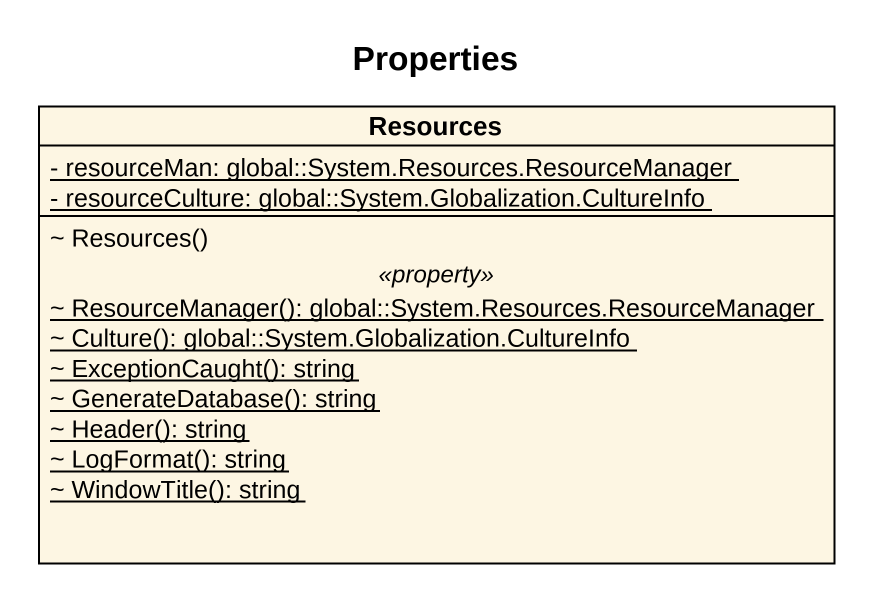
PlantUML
@startuml
title Properties
hide circle
hide empty members
skinparam classAttributeIconSize 0
class Resources {
  {static} - resourceMan: global::System.Resources.ResourceManager
  {static} - resourceCulture: global::System.Globalization.CultureInfo
  --
  ~ Resources()
  .. <<property>> ..
  {static} ~ ResourceManager(): global::System.Resources.ResourceManager
  {static} ~ Culture(): global::System.Globalization.CultureInfo
  {static} ~ ExceptionCaught(): string
  {static} ~ GenerateDatabase(): string
  {static} ~ Header(): string
  {static} ~ LogFormat(): string
  {static} ~ WindowTitle(): string
}
@enduml
